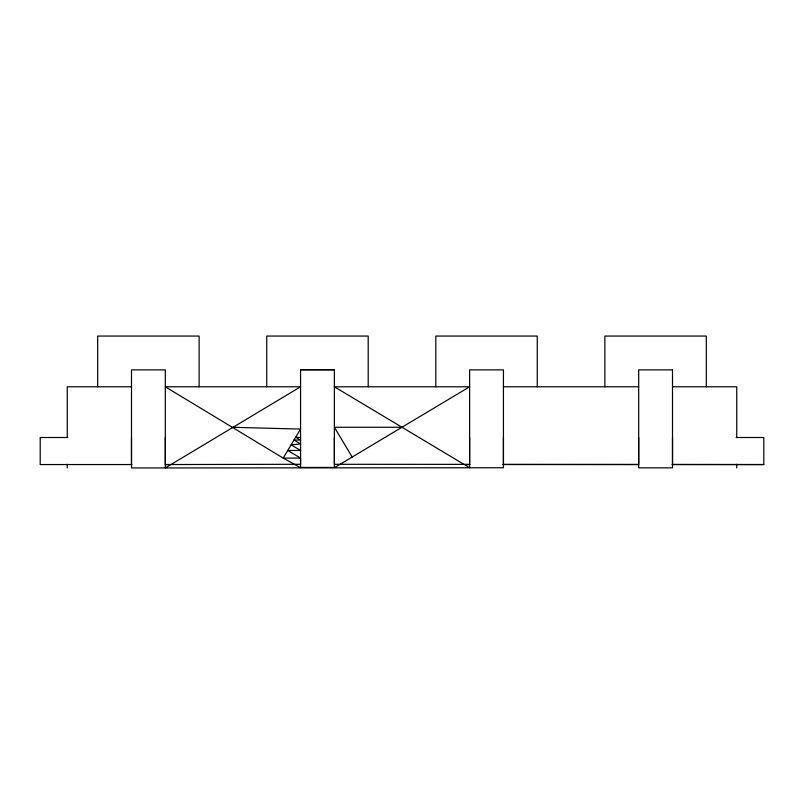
<?xml version="1.0" encoding="UTF-8"?>
<svg xmlns="http://www.w3.org/2000/svg" width="804" height="804" viewBox="0 0 804 804"><rect width="100%" height="100%" fill="white"/><g stroke="black" fill="none" stroke-linecap="round" stroke-linejoin="round"><path stroke-width="1.21" d="M131.494 464.551L131.494 437.507M165.312 437.507L165.312 464.551L300.565 464.3L300.565 458.099L287.782 450.451L300.565 450.451L291.148 444.823L300.565 443.979L294.003 440.049L300.565 440.049L295.731 437.165L300.565 437.507M334.374 437.507L334.374 464.3L469.626 464.37L469.626 437.507M503.435 437.507L503.435 464.37L638.688 464.461L638.688 437.507M672.506 437.507L672.506 464.461L763.8 464.551L763.8 437.507L736.162 437.507M300.565 369.88L334.374 369.88M131.494 386.784L67.255 386.784L67.255 437.507M503.435 386.784L638.688 386.784M672.506 386.784L736.745 386.784L736.745 437.507M401.97 427.256L334.374 427.256L352.182 457.034M67.837 437.507L40.2 437.507L40.2 464.551L131.906 464.551M300.565 458.099L283.199 458.099L165.312 386.784L300.565 386.784L165.312 467.938L131.494 467.938L131.494 369.88L165.312 369.88L165.312 467.938L503.435 467.747L503.435 369.88L469.626 369.88L469.626 467.747L334.374 386.784L469.626 386.784L334.374 467.687L334.374 369.629L300.565 369.629L300.565 467.687L283.199 458.099L300.565 429.085L233.039 427.296M165.825 464.551L169.594 464.551M464.812 464.551L469.837 464.551M502.5 464.551L638.175 464.551M672.094 464.551L763.8 464.551M300.565 467.436L334.374 467.436M736.745 464.28L736.745 467.938M706.314 386.784L706.314 336.062L604.879 336.062L604.879 386.784M537.253 386.784L537.253 336.062L435.808 336.062L435.808 386.784M368.192 386.784L368.192 336.062L266.747 336.062L266.747 386.784M199.121 386.784L199.121 336.062L97.686 336.062L97.686 386.784M67.255 464.28L67.255 467.938M672.506 369.88L638.688 369.88L638.688 467.848L672.506 467.848L672.506 369.88"/></g></svg>
